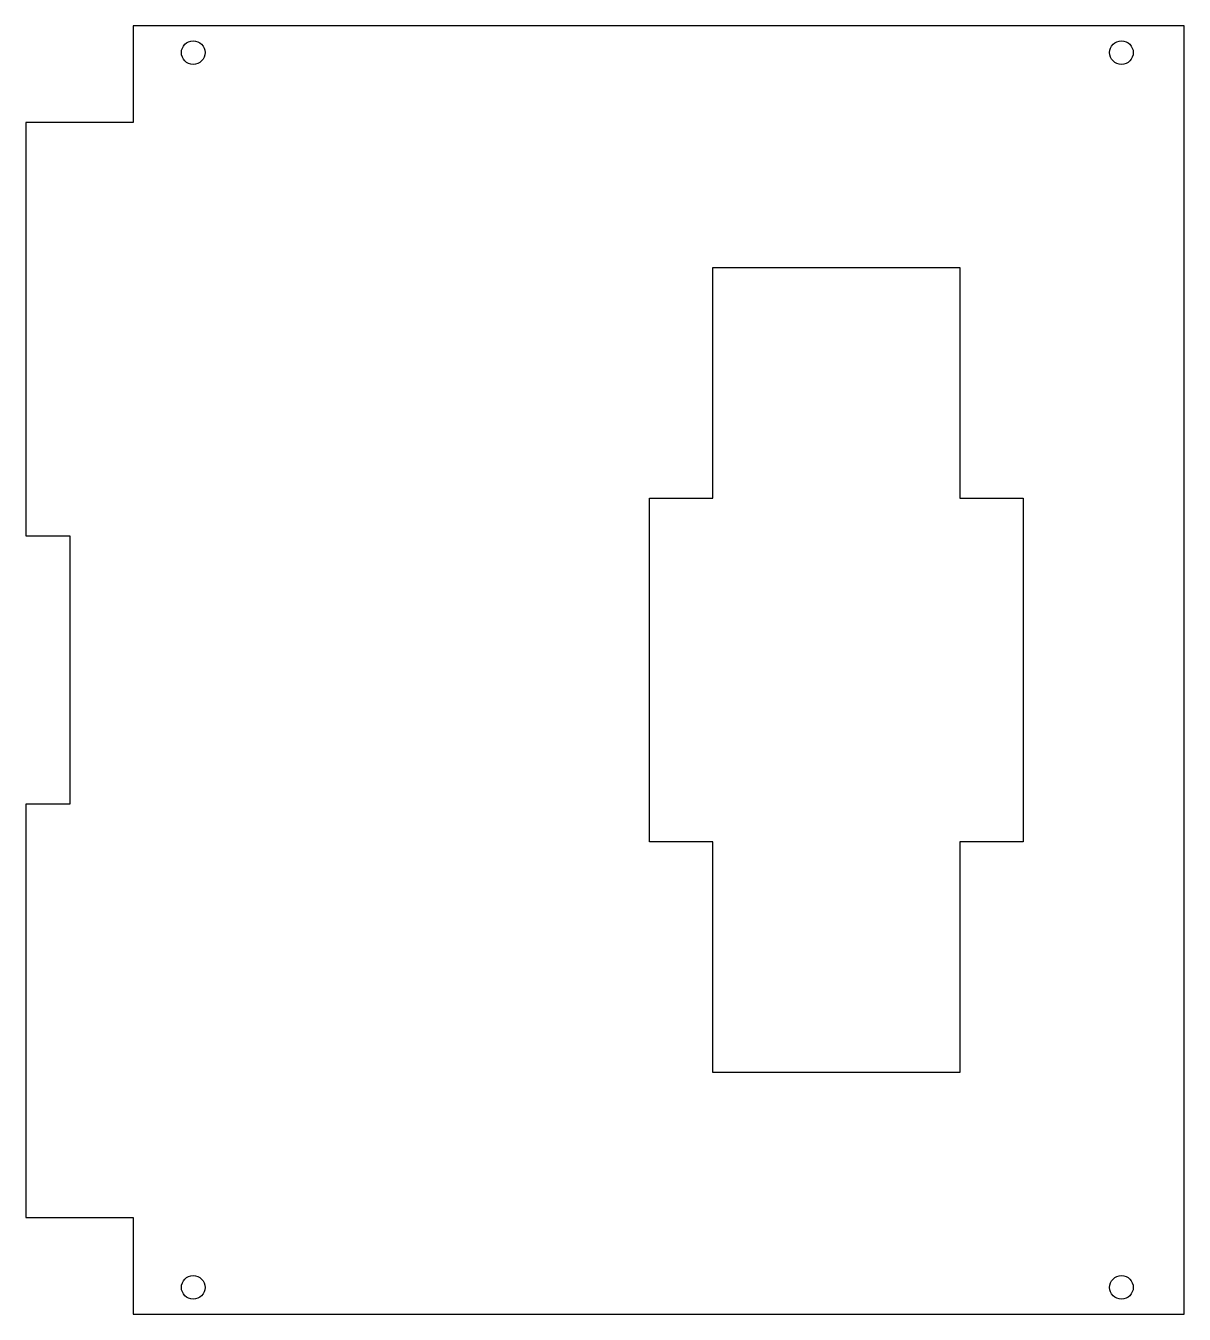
# Model space of a CAD drawing. Header units: millimetres. Extents: x -21 to 86, y -60 to 60.
import ezdxf

# ---------------------------------------------------------------- set-up
doc = ezdxf.new("R2010")
doc.units = ezdxf.units.MM
doc.layers.get('0').update_dxf_attribs({"linetype": 'CONTINUOUS'})

msp = doc.modelspace()

# ---------------------------------------------------------------- linework, layer by layer
for points in [[(-17.35, 12.5), (-17.35, -12.5), (-21.471, -12.5), (-21.471, -51), (-11.471, -51), (-11.471, -60), (86.45, -60), (86.45, 60), (-11.471, 60), (-11.471, 51), (-21.471, 51), (-21.471, 12.5)], [(65.55, 37.5), (65.55, 16), (71.45, 16), (71.45, -16), (65.55, -16), (65.55, -37.5), (42.55, -37.5), (42.55, -16), (36.65, -16), (36.65, 16), (42.55, 16), (42.55, 37.5)]]:
    msp.add_lwpolyline(points, close=True)
for centre in [(-5.871, 57.5), (80.6, 57.5), (-5.871, -57.5), (80.6, -57.5)]:
    msp.add_circle(centre, 1.1)

doc.saveas('drawing.dxf')
